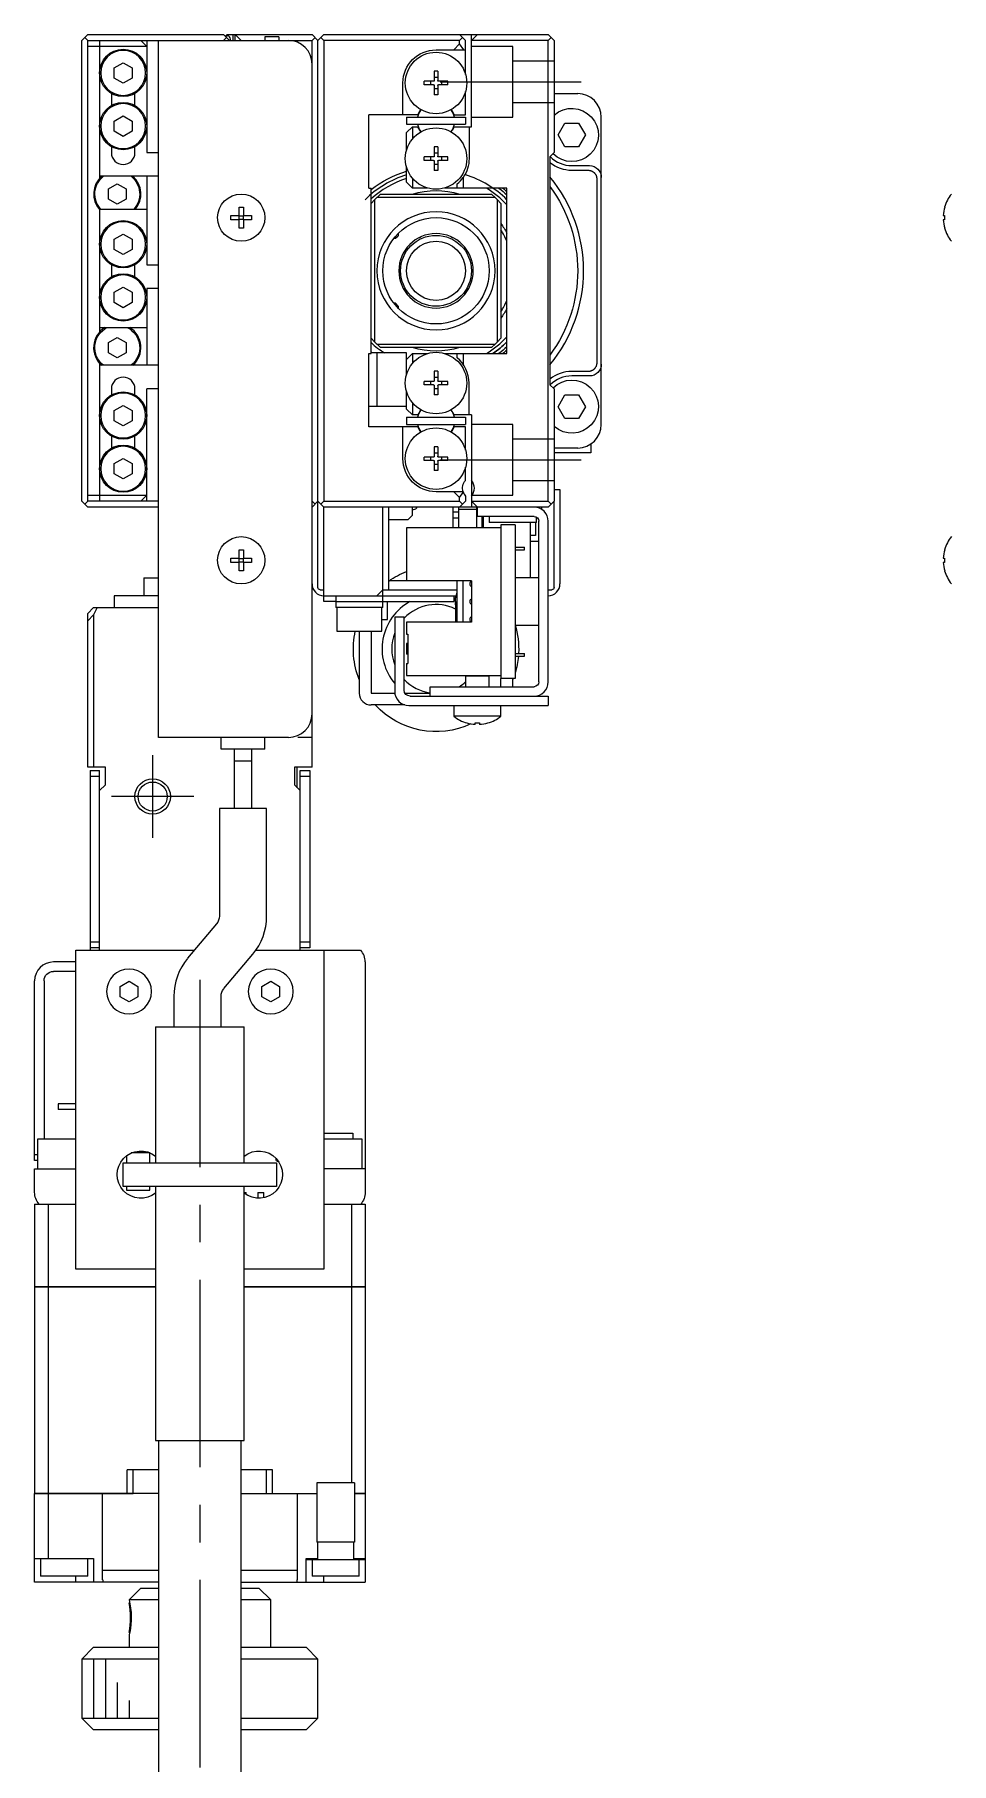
# Model space of a CAD drawing. Extents: x 0 to 659, y -8 to 385.
# Drawn here: x 345.1 to 422.8, y 146 to 292.3 of the extents above; entities that cross this region are included whole.
import ezdxf

# ---------------------------------------------------------------- set-up
doc = ezdxf.new("R2010")
doc.units = 0
doc.header["$LTSCALE"] = 0.5
doc.linetypes.add('CENTER', pattern=[50.8, 31.75, -6.35, 6.35, -6.35])
doc.linetypes.add('DASHED', pattern=[19.05, 12.7, -6.35])
for name, color, linetype in [('MSM_CENTER', 1, 'CENTER'), ('MSM_CONTINUOUS', 7, 'CONTINUOUS'), ('MSM_DASHED', 4, 'DASHED'), ('MSM_NARROW', 5, 'CONTINUOUS')]:
    doc.layers.add(name, color=color, linetype=linetype)

msp = doc.modelspace()

# ---------------------------------------------------------------- linework, layer by layer
at = {"layer": 'MSM_CENTER'}
for p, q in [((379.48, 288.31), (391.41, 288.31)), ((379.48, 256.31), (391.41, 256.31)), ((355.12, 231.31), (355.12, 224.31)), ((358.62, 227.81), (351.62, 227.81)), ((359.12, 212.31), (359.12, 72.31))]:
    msp.add_line(p, q, dxfattribs=at)
at = {"layer": 'MSM_CONTINUOUS'}
for p, q in [((349.62, 292.31), (349.12, 291.81)), ((349.12, 252.81), (349.12, 291.81)), ((349.37, 292.06), (349.62, 291.81)), ((349.62, 292.31), (361.12, 292.31)), ((349.62, 291.81), (368.62, 291.81)), ((349.62, 252.81), (349.62, 291.81)), ((354.62, 291.31), (349.62, 291.31)), ((350.62, 291.81), (350.62, 280.13)), ((354.12, 291.81), (354.62, 291.31)), ((354.62, 291.81), (354.62, 282.31)), ((355.62, 232.81), (355.62, 291.81)), ((361.37, 292.06), (361.12, 292.31)), ((361.12, 291.81), (361.37, 292.06)), ((361.22, 292.21), (361.42, 292.21)), ((361.32, 292.21), (361.42, 292.31)), ((361.62, 291.81), (361.37, 292.06)), ((361.42, 292.31), (368.62, 292.31)), ((361.72, 291.81), (361.72, 291.91)), ((361.92, 292.31), (361.92, 291.81)), ((362.12, 292.31), (362.62, 291.81)), ((362.12, 291.81), (362.12, 292.31)), ((364.62, 292.11), (364.62, 291.81)), ((365.82, 292.11), (364.62, 292.11)), ((365.82, 292.11), (365.82, 291.81)), ((369.12, 291.81), (368.62, 292.31)), ((368.62, 291.81), (368.87, 292.06)), ((368.62, 230.31), (368.62, 291.81)), ((369.12, 291.81), (369.62, 292.31)), ((369.12, 252.81), (369.12, 291.81)), ((369.37, 292.06), (369.62, 291.81)), ((369.62, 292.31), (388.62, 292.31)), ((369.62, 291.81), (369.62, 252.81)), ((381.12, 291.81), (369.62, 291.81)), ((381.12, 291.51), (380.62, 291.01)), ((381.62, 291.81), (381.12, 292.31)), ((381.12, 291.81), (381.37, 292.06)), ((381.12, 291.51), (381.12, 291.81)), ((381.47, 291.01), (381.12, 291.51)), ((381.62, 288.92), (381.62, 291.81)), ((382.12, 284.51), (382.12, 292.31)), ((382.62, 292.31), (382.12, 291.81)), ((388.62, 291.81), (382.12, 291.81)), ((388.87, 292.06), (388.62, 292.31)), ((388.62, 291.81), (388.87, 292.06)), ((388.62, 252.81), (388.62, 291.81)), ((388.87, 292.06), (389.12, 291.81)), ((389.12, 291.81), (389.12, 282.31)), ((351.87, 289.49), (352.62, 289.92)), ((352.62, 289.92), (353.37, 289.49)), ((379.12, 291.01), (381.62, 291.01)), ((351.87, 288.62), (351.87, 289.49)), ((352.62, 288.19), (351.87, 288.62)), ((353.37, 288.62), (352.62, 288.19)), ((353.37, 289.49), (353.37, 288.62)), ((378.91, 288.35), (378.12, 288.35)), ((378.12, 288.06), (378.12, 288.35)), ((378.65, 288.35), (378.65, 288.06)), ((379.26, 289.21), (378.97, 289.21)), ((378.97, 289.21), (378.97, 288.41)), ((379.26, 288.68), (378.97, 288.68)), ((379.26, 289.21), (379.26, 288.41)), ((380.12, 288.35), (379.32, 288.35)), ((379.59, 288.35), (379.59, 288.06)), ((380.12, 288.06), (380.12, 288.35)), ((351.62, 287.32), (351.62, 286.29)), ((353.62, 286.29), (353.62, 287.32)), ((376.32, 285.51), (376.32, 288.21)), ((378.91, 288.06), (378.12, 288.06)), ((378.97, 288), (378.97, 287.21)), ((378.97, 287.74), (379.26, 287.74)), ((379.26, 287.21), (378.97, 287.21)), ((379.26, 288), (379.26, 287.21)), ((380.12, 288.06), (379.32, 288.06)), ((381.62, 285.51), (381.62, 287.49)), ((389.12, 287.31), (391.12, 287.31)), ((351.87, 284.99), (352.62, 285.42)), ((352.62, 285.42), (353.37, 284.99)), ((377.57, 285.51), (373.42, 285.51)), ((373.42, 279.31), (373.42, 285.51)), ((377.57, 285.51), (377.72, 285.77)), ((380.52, 285.77), (380.67, 285.51)), ((380.67, 285.51), (381.62, 285.51)), ((351.87, 284.12), (351.87, 284.99)), ((352.62, 283.69), (351.87, 284.12)), ((353.37, 284.12), (352.62, 283.69)), ((353.37, 284.99), (353.37, 284.12)), ((376.62, 285.31), (376.62, 284.71)), ((376.62, 285.31), (381.62, 285.31)), ((376.62, 284.71), (381.62, 284.71)), ((376.62, 284.01), (377.12, 284.51)), ((376.62, 282.52), (376.62, 284.01)), ((377.12, 284.51), (377.12, 283.47)), ((377.12, 284.51), (377.57, 284.51)), ((377.74, 284.21), (377.57, 284.51)), ((380.67, 284.51), (380.54, 284.28)), ((380.67, 284.51), (382.12, 284.51)), ((381.62, 285.31), (381.62, 284.71)), ((381.92, 284.51), (381.92, 281.81)), ((389.46, 283.81), (390.04, 284.81)), ((390.04, 284.81), (391.19, 284.81)), ((391.19, 284.81), (391.77, 283.81)), ((393.12, 259.31), (393.12, 285.31)), ((351.62, 282.82), (351.62, 282.31)), ((353.62, 282.31), (353.62, 282.82)), ((379.26, 282.81), (378.97, 282.81)), ((378.97, 282.81), (378.97, 282.01)), ((379.26, 282.81), (379.26, 282.01)), ((390.04, 282.81), (389.46, 283.81)), ((391.19, 282.81), (390.04, 282.81)), ((391.77, 283.81), (391.19, 282.81)), ((354.62, 282.31), (355.62, 282.31)), ((376.62, 279.81), (376.62, 281.09)), ((378.91, 281.95), (378.12, 281.95)), ((378.12, 281.66), (378.12, 281.95)), ((378.91, 281.66), (378.12, 281.66)), ((378.65, 281.95), (378.65, 281.66)), ((379.26, 282.28), (378.97, 282.28)), ((378.97, 281.6), (378.97, 280.81)), ((378.97, 281.34), (379.26, 281.34)), ((379.26, 281.6), (379.26, 280.81)), ((380.12, 281.95), (379.32, 281.95)), ((380.12, 281.66), (379.32, 281.66)), ((379.59, 281.95), (379.59, 281.66)), ((380.12, 281.66), (380.12, 281.95)), ((389.12, 282.31), (388.77, 281.96)), ((388.77, 281.96), (388.77, 262.66)), ((390.62, 281.21), (392.12, 281.21)), ((355.62, 280.31), (350.62, 280.31)), ((351.37, 279.24), (352.12, 279.67)), ((352.12, 279.67), (352.87, 279.24)), ((354.62, 280.31), (354.62, 272.81)), ((377.12, 279.31), (376.62, 279.81)), ((377.12, 280.14), (377.12, 279.31)), ((379.26, 280.81), (378.97, 280.81)), ((380.92, 279.31), (380.92, 279.66)), ((381.42, 280.21), (381.42, 279.31)), ((390.62, 280.82), (391.99, 280.82)), ((392.73, 280.08), (392.73, 264.53)), ((351.37, 278.37), (351.37, 279.24)), ((352.12, 277.94), (351.37, 278.37)), ((352.87, 278.37), (352.12, 277.94)), ((352.87, 279.24), (352.87, 278.37)), ((373.42, 279.31), (373.62, 279.31)), ((373.62, 265.31), (373.62, 279.31)), ((373.62, 278.01), (373.92, 278.31)), ((374.42, 278.81), (373.92, 278.31)), ((373.92, 278.31), (373.92, 266.31)), ((384.12, 278.51), (374.12, 278.51)), ((374.42, 278.81), (383.82, 278.81)), ((378.4, 279.31), (377.12, 279.31)), ((385.12, 279.31), (379.83, 279.31)), ((383.82, 278.81), (384.12, 278.51)), ((384.32, 278.31), (384.12, 278.51)), ((384.32, 266.31), (384.32, 278.31)), ((384.32, 278.31), (384.62, 278.01)), ((385.12, 265.31), (385.12, 279.31)), ((350.62, 277.51), (350.62, 267.13)), ((354.62, 277.51), (350.62, 277.51)), ((361.73, 276.99), (362.44, 276.99)), ((361.73, 276.63), (361.73, 276.99)), ((362.44, 276.63), (361.73, 276.63)), ((362.44, 277.69), (362.8, 277.69)), ((362.44, 276.99), (362.44, 277.69)), ((362.45, 276.97), (362.44, 276.99)), ((362.45, 276.64), (362.44, 276.63)), ((362.44, 275.92), (362.44, 276.63)), ((362.45, 276.97), (362.79, 276.97)), ((362.45, 276.64), (362.45, 276.97)), ((362.79, 276.64), (362.45, 276.64)), ((362.79, 276.97), (362.8, 276.99)), ((362.79, 276.97), (362.79, 276.64)), ((362.79, 276.64), (362.8, 276.63)), ((362.8, 277.69), (362.8, 276.99)), ((362.8, 276.99), (363.5, 276.99)), ((362.8, 276.63), (362.8, 275.92)), ((363.5, 276.63), (362.8, 276.63)), ((363.5, 276.99), (363.5, 276.63)), ((384.62, 278.01), (384.62, 266.61)), ((422.08, 276.99), (422.2, 276.99)), ((422.2, 276.63), (422.08, 276.63)), ((422.2, 277.69), (422.2, 277.69)), ((422.2, 276.99), (422.2, 276.63)), ((351.87, 274.99), (352.62, 275.42)), ((352.62, 275.42), (353.37, 274.99)), ((362.8, 275.92), (362.44, 275.92)), ((375.69, 275.06), (375.92, 275.28)), ((375.69, 275.06), (375.69, 275.22)), ((375.92, 275.47), (375.92, 275.28)), ((377.74, 275.11), (377.81, 275.17)), ((380.43, 275.17), (380.49, 275.11)), ((422.2, 275.92), (422.2, 275.92)), ((351.87, 274.12), (351.87, 274.99)), ((352.62, 273.69), (351.87, 274.12)), ((353.37, 274.12), (352.62, 273.69)), ((353.37, 274.99), (353.37, 274.12)), ((375.55, 275.06), (375.69, 275.06)), ((377.74, 275.11), (377.67, 275.11)), ((380.56, 275.11), (380.49, 275.11)), ((351.62, 272.82), (351.62, 271.79)), ((353.62, 271.79), (353.62, 272.82)), ((354.62, 272.81), (355.62, 272.81)), ((376.15, 273.37), (376.15, 273.37)), ((382.08, 273.37), (382.08, 273.37)), ((351.87, 270.49), (352.62, 270.92)), ((352.62, 270.92), (353.37, 270.49)), ((354.62, 270.81), (354.62, 264.31)), ((355.62, 270.81), (354.62, 270.81)), ((351.87, 269.62), (351.87, 270.49)), ((352.62, 269.19), (351.87, 269.62)), ((353.37, 269.62), (352.62, 269.19)), ((353.37, 270.49), (353.37, 269.62)), ((375.69, 269.56), (375.55, 269.56)), ((375.55, 269.56), (375.55, 269.56)), ((375.69, 269.39), (375.69, 269.56)), ((375.92, 269.33), (375.69, 269.56)), ((375.92, 269.33), (375.92, 269.14)), ((350.62, 267.51), (354.62, 267.51)), ((351.37, 266.24), (352.12, 266.67)), ((352.12, 266.67), (352.87, 266.24)), ((373.92, 266.31), (373.62, 266.61)), ((384.62, 266.61), (384.32, 266.31)), ((351.37, 265.37), (351.37, 266.24)), ((352.12, 264.94), (351.37, 265.37)), ((352.87, 265.37), (352.12, 264.94)), ((352.87, 266.24), (352.87, 265.37)), ((373.42, 265.31), (373.62, 265.31)), ((373.42, 259.11), (373.42, 265.31)), ((376.62, 265.36), (373.62, 265.36)), ((373.92, 266.31), (374.42, 265.81)), ((374.12, 266.11), (384.12, 266.11)), ((374.12, 265.36), (374.12, 260.86)), ((383.82, 265.81), (374.42, 265.81)), ((376.62, 263.52), (376.62, 265.36)), ((376.62, 264.81), (377.12, 265.31)), ((377.12, 265.31), (377.12, 264.47)), ((377.12, 265.31), (378.4, 265.31)), ((379.83, 265.31), (385.12, 265.31)), ((380.92, 264.95), (380.92, 265.31)), ((381.42, 265.31), (381.42, 264.4)), ((384.12, 266.11), (383.82, 265.81)), ((384.12, 266.11), (384.32, 266.31)), ((350.62, 264.48), (350.62, 252.81)), ((355.62, 264.31), (350.62, 264.31)), ((379.26, 263.81), (378.97, 263.81)), ((378.97, 263.81), (378.97, 263.01)), ((379.26, 263.81), (379.26, 263.01)), ((391.99, 263.79), (390.62, 263.79)), ((392.12, 263.41), (390.62, 263.41)), ((351.62, 262.31), (351.62, 261.79)), ((353.62, 261.79), (353.62, 262.31)), ((354.62, 252.81), (354.62, 262.31)), ((355.62, 262.31), (354.62, 262.31)), ((376.62, 260.61), (376.62, 262.09)), ((378.91, 262.95), (378.12, 262.95)), ((378.12, 262.66), (378.12, 262.95)), ((378.91, 262.66), (378.12, 262.66)), ((378.65, 262.95), (378.65, 262.66)), ((379.26, 263.28), (378.97, 263.28)), ((378.97, 262.6), (378.97, 261.81)), ((378.97, 262.34), (379.26, 262.34)), ((379.26, 262.6), (379.26, 261.81)), ((380.12, 262.95), (379.32, 262.95)), ((380.12, 262.66), (379.32, 262.66)), ((379.59, 262.95), (379.59, 262.66)), ((380.12, 262.66), (380.12, 262.95)), ((381.92, 260.11), (381.92, 262.81)), ((388.77, 262.66), (389.12, 262.31)), ((389.12, 262.31), (389.12, 252.81)), ((351.87, 260.49), (352.62, 260.92)), ((351.87, 259.62), (351.87, 260.49)), ((352.62, 260.92), (353.37, 260.49)), ((353.37, 260.49), (353.37, 259.62)), ((373.42, 260.86), (376.62, 260.86)), ((377.12, 260.11), (376.62, 260.61)), ((377.12, 261.14), (377.12, 260.11)), ((379.26, 261.81), (378.97, 261.81)), ((389.46, 260.81), (390.04, 261.81)), ((390.04, 259.81), (389.46, 260.81)), ((390.04, 261.81), (391.19, 261.81)), ((391.19, 261.81), (391.77, 260.81)), ((391.77, 260.81), (391.19, 259.81)), ((352.62, 259.19), (351.87, 259.62)), ((353.37, 259.62), (352.62, 259.19)), ((377.57, 259.11), (373.42, 259.11)), ((376.32, 256.41), (376.32, 259.11)), ((376.62, 259.91), (376.62, 259.31)), ((376.62, 259.91), (381.62, 259.91)), ((376.62, 259.31), (381.62, 259.31)), ((377.57, 260.11), (377.12, 260.11)), ((377.74, 260.4), (377.57, 260.11)), ((377.72, 258.85), (377.57, 259.11)), ((380.67, 259.11), (380.52, 258.85)), ((380.67, 260.11), (380.54, 260.33)), ((382.12, 260.11), (380.67, 260.11)), ((381.62, 259.11), (380.67, 259.11)), ((381.62, 259.91), (381.62, 259.31)), ((381.62, 257.12), (381.62, 259.11)), ((382.12, 260.11), (382.12, 252.31)), ((391.19, 259.81), (390.04, 259.81)), ((351.62, 258.32), (351.62, 257.29)), ((353.62, 257.29), (353.62, 258.32)), ((392.22, 257.63), (392.22, 256.91)), ((351.87, 255.99), (352.62, 256.42)), ((352.62, 256.42), (353.37, 255.99)), ((378.91, 256.55), (378.12, 256.55)), ((378.12, 256.26), (378.12, 256.55)), ((378.91, 256.26), (378.12, 256.26)), ((378.65, 256.55), (378.65, 256.26)), ((379.26, 257.41), (378.97, 257.41)), ((378.97, 257.41), (378.97, 256.61)), ((379.26, 256.88), (378.97, 256.88)), ((378.97, 256.2), (378.97, 255.41)), ((379.26, 257.41), (379.26, 256.61)), ((379.26, 256.2), (379.26, 255.41)), ((380.12, 256.55), (379.32, 256.55)), ((380.12, 256.26), (379.32, 256.26)), ((379.59, 256.55), (379.59, 256.26)), ((380.12, 256.26), (380.12, 256.55)), ((391.12, 257.31), (389.12, 257.31)), ((392.22, 256.91), (389.12, 256.91)), ((351.87, 255.12), (351.87, 255.99)), ((352.62, 254.69), (351.87, 255.12)), ((353.37, 255.12), (352.62, 254.69)), ((353.37, 255.99), (353.37, 255.12)), ((378.97, 255.94), (379.26, 255.94)), ((379.26, 255.41), (378.97, 255.41)), ((381.62, 254.57), (381.62, 255.69)), ((349.62, 253.31), (354.62, 253.31)), ((354.62, 253.31), (354.12, 252.81)), ((381.41, 253.61), (379.12, 253.61)), ((380.62, 253.61), (381.12, 253.11)), ((381.12, 253.11), (381.43, 253.55)), ((381.62, 253.24), (381.62, 252.81)), ((389.12, 253.81), (389.62, 253.81)), ((389.62, 253.81), (389.62, 245.81)), ((349.12, 252.81), (349.62, 252.31)), ((349.62, 252.81), (349.37, 252.56)), ((355.62, 252.81), (349.62, 252.81)), ((355.62, 252.31), (349.62, 252.31)), ((368.87, 252.56), (368.62, 252.81)), ((368.62, 252.31), (369.12, 252.81)), ((369.12, 245.51), (369.12, 252.81)), ((369.62, 252.31), (369.12, 252.81)), ((369.62, 252.81), (369.37, 252.56)), ((369.62, 252.81), (381.12, 252.81)), ((388.62, 252.31), (369.62, 252.31)), ((369.62, 244.31), (369.62, 252.31)), ((374.62, 243.81), (374.62, 252.31)), ((375.12, 245.31), (375.12, 252.31)), ((377.11, 252.31), (377.11, 251.65)), ((377.11, 252.12), (377.22, 252.12)), ((380.54, 252.31), (380.54, 250.56)), ((380.54, 251.91), (381.04, 251.91)), ((381.04, 250.56), (381.04, 252.31)), ((382.54, 252.11), (381.04, 252.11)), ((381.12, 252.81), (381.12, 253.11)), ((381.37, 252.56), (381.12, 252.81)), ((381.12, 252.31), (381.62, 252.81)), ((382.12, 252.81), (388.62, 252.81)), ((382.12, 252.81), (382.62, 252.31)), ((382.54, 252.31), (382.54, 250.71)), ((382.62, 251.51), (382.62, 252.31)), ((387.54, 252.31), (387.54, 252.3)), ((388.04, 252.31), (388.04, 252.13)), ((388.87, 252.56), (388.62, 252.81)), ((388.62, 252.31), (388.87, 252.56)), ((389.12, 252.81), (388.87, 252.56)), ((389.12, 245.51), (389.12, 252.81)), ((376.69, 251.23), (375.12, 251.23)), ((376.62, 250.56), (376.62, 246.06)), ((384.62, 250.56), (376.62, 250.56)), ((377.08, 251.58), (376.76, 251.25)), ((380.54, 251.41), (381.04, 251.41)), ((387.42, 251.51), (382.62, 251.51)), ((383.04, 250.71), (383.04, 251.51)), ((383.12, 251.51), (383.12, 250.56)), ((383.62, 251.51), (383.62, 251.01)), ((387.62, 251.01), (383.62, 251.01)), ((385.82, 250.81), (384.62, 250.81)), ((384.62, 250.81), (384.62, 237.81)), ((385.82, 250.81), (385.82, 237.81)), ((387.12, 246.31), (387.12, 251.01)), ((387.54, 251.01), (387.54, 249.91)), ((387.62, 251.01), (387.62, 251.45)), ((387.62, 251.41), (387.68, 251.41)), ((387.82, 237.51), (387.82, 251.11)), ((388.62, 237.51), (388.62, 251.11)), ((385.82, 248.93), (386.62, 248.93)), ((386.62, 248.68), (386.62, 248.93)), ((387.54, 249.91), (387.12, 249.91)), ((387.82, 249.41), (387.12, 249.41)), ((361.73, 247.99), (362.44, 247.99)), ((361.73, 247.63), (361.73, 247.99)), ((362.44, 247.63), (361.73, 247.63)), ((362.44, 248.69), (362.8, 248.69)), ((362.44, 247.99), (362.44, 248.69)), ((362.45, 247.97), (362.44, 247.99)), ((362.45, 247.64), (362.44, 247.63)), ((362.44, 246.92), (362.44, 247.63)), ((362.45, 247.97), (362.79, 247.97)), ((362.45, 247.64), (362.45, 247.97)), ((362.79, 247.64), (362.45, 247.64)), ((362.79, 247.97), (362.8, 247.99)), ((362.79, 247.97), (362.79, 247.64)), ((362.79, 247.64), (362.8, 247.63)), ((362.8, 248.69), (362.8, 247.99)), ((362.8, 247.99), (363.5, 247.99)), ((362.8, 247.63), (362.8, 246.92)), ((363.5, 247.63), (362.8, 247.63)), ((363.5, 247.99), (363.5, 247.63)), ((385.82, 248.68), (386.62, 248.68)), ((422.08, 247.99), (422.2, 247.99)), ((422.2, 247.63), (422.08, 247.63)), ((422.2, 248.69), (422.2, 248.69)), ((422.2, 247.99), (422.2, 247.63)), ((354.37, 246.31), (355.62, 246.31)), ((354.37, 246.31), (354.37, 244.81)), ((362.8, 246.92), (362.44, 246.92)), ((382.12, 246.06), (375.12, 246.06)), ((380.92, 242.56), (380.92, 246.06)), ((381.42, 242.56), (381.42, 246.06)), ((382.12, 246.06), (382.12, 242.56)), ((387.82, 246.31), (385.82, 246.31)), ((422.2, 246.92), (422.2, 246.92)), ((355.62, 244.81), (351.87, 244.81)), ((351.87, 244.81), (351.87, 243.81)), ((369.32, 245.31), (369.62, 245.31)), ((369.62, 244.81), (380.83, 244.81)), ((370.62, 244.81), (370.62, 243.81)), ((374.62, 245.31), (374.12, 244.81)), ((374.62, 245.31), (380.92, 245.31)), ((380.62, 244.81), (380.62, 244.31)), ((388.62, 245.31), (388.92, 245.31)), ((349.62, 243.31), (350.12, 243.81)), ((349.62, 230.31), (349.62, 243.31)), ((350.12, 243.19), (349.62, 242.69)), ((350.42, 243.81), (350.12, 243.19)), ((350.12, 243.81), (355.62, 243.81)), ((350.12, 243.19), (350.12, 230.31)), ((370.62, 244.31), (369.62, 244.31)), ((370.62, 244.31), (380.62, 244.31)), ((374.62, 243.81), (370.62, 243.81)), ((370.72, 243.81), (370.72, 241.81)), ((374.52, 241.81), (374.52, 243.81)), ((375.02, 242.81), (375.02, 244.31)), ((375.62, 243.01), (375.62, 236.71)), ((375.62, 243.01), (376.42, 243.01)), ((376.42, 236.81), (376.42, 243.01)), ((380.77, 244.31), (380.77, 242.56)), ((370.72, 241.81), (374.52, 241.81)), ((372.62, 241.81), (372.62, 236.56)), ((373.62, 241.81), (373.62, 236.56)), ((374.52, 242.81), (375.02, 242.81)), ((376.62, 242.56), (376.62, 241.56)), ((382.12, 242.56), (376.62, 242.56)), ((376.62, 241.56), (376.72, 241.56)), ((376.72, 241.56), (376.72, 239.06)), ((385.82, 242.31), (387.82, 242.31)), ((376.72, 240.76), (376.62, 240.76)), ((376.62, 240.76), (376.62, 239.86)), ((376.72, 240.38), (376.62, 240.38)), ((376.72, 240.23), (376.62, 240.23)), ((376.72, 239.86), (376.62, 239.86)), ((376.62, 239.06), (376.62, 238.06)), ((376.62, 239.06), (376.72, 239.06)), ((385.82, 239.93), (386.62, 239.93)), ((385.82, 239.68), (386.62, 239.68)), ((386.62, 239.68), (386.62, 239.93)), ((376.62, 238.06), (384.62, 238.06)), ((378.62, 236.31), (378.62, 237.11)), ((378.62, 237.11), (387.42, 237.11)), ((381.67, 238.06), (381.62, 238.01)), ((383.62, 238.01), (381.62, 238.01)), ((381.62, 238.01), (381.62, 237.11)), ((383.62, 238.01), (383.57, 238.06)), ((383.62, 237.11), (383.62, 238.01)), ((385.82, 237.81), (384.62, 237.81)), ((384.62, 237.11), (384.62, 237.81)), ((385.62, 237.11), (385.62, 237.81)), ((373.62, 236.56), (375.63, 236.56)), ((376.48, 236.56), (378.62, 236.56)), ((376.92, 236.31), (388.62, 236.31)), ((388.62, 236.31), (388.62, 235.51)), ((376.47, 235.56), (373.62, 235.56)), ((376.82, 235.51), (388.62, 235.51)), ((380.62, 235.51), (380.62, 234.61)), ((384.62, 234.61), (380.62, 234.61)), ((384.62, 234.61), (384.62, 235.51)), ((366.62, 232.81), (355.62, 232.81)), ((360.92, 231.81), (360.92, 232.81)), ((364.62, 231.81), (364.62, 232.81)), ((368.62, 232.81), (367.42, 232.81)), ((381.73, 234.03), (381.73, 234.04)), ((382.44, 234.04), (382.8, 234.04)), ((382.44, 233.92), (382.44, 234.04)), ((382.8, 234.04), (382.8, 233.92)), ((383.5, 234.04), (383.5, 234.03)), ((364.62, 231.81), (360.92, 231.81)), ((362.02, 231.81), (362.02, 226.81)), ((363.52, 226.81), (363.52, 231.81)), ((351.12, 230.31), (349.62, 230.31)), ((349.82, 230.01), (350.62, 230.01)), ((349.82, 230.01), (349.82, 214.81)), ((350.62, 228.31), (350.62, 230.01)), ((351.12, 228.81), (351.12, 230.31)), ((363.52, 230.81), (362.02, 230.81)), ((368.62, 230.31), (367.12, 230.31)), ((367.12, 230.31), (367.12, 228.81)), ((367.37, 228.56), (367.37, 230.31)), ((367.62, 230.01), (368.42, 230.01)), ((367.62, 214.81), (367.62, 230.01)), ((368.42, 230.01), (368.42, 215.01)), ((350.62, 229.51), (349.82, 229.51)), ((351.12, 228.81), (350.62, 228.31)), ((350.62, 214.81), (350.62, 228.31)), ((367.62, 228.31), (367.12, 228.81)), ((368.42, 229.51), (367.62, 229.51)), ((364.77, 226.81), (360.77, 226.81)), ((360.77, 226.81), (360.77, 217.68)), ((364.77, 217.68), (364.77, 226.81)), ((360.53, 217.04), (358.08, 214.12)), ((349.82, 215.51), (350.62, 215.51)), ((367.62, 215.51), (368.42, 215.51)), ((348.62, 213.81), (346.72, 213.81)), ((348.62, 187.81), (348.62, 214.81)), ((348.62, 214.81), (358.66, 214.81)), ((350.62, 215.01), (349.82, 215.01)), ((361.14, 211.55), (363.6, 214.47)), ((363.85, 214.81), (372.73, 214.81)), ((368.42, 215.01), (367.62, 215.01)), ((369.62, 214.81), (369.62, 187.81)), ((373.12, 213.81), (373.12, 194.31)), ((345.12, 197.01), (345.12, 212.21)), ((345.92, 212.21), (345.92, 198.81)), ((348.62, 213.01), (346.72, 213.01)), ((352.37, 211.74), (353.12, 212.17)), ((352.37, 210.87), (352.37, 211.74)), ((353.12, 210.44), (352.37, 210.87)), ((353.12, 212.17), (353.87, 211.74)), ((353.87, 210.87), (353.12, 210.44)), ((353.87, 211.74), (353.87, 210.87)), ((356.91, 210.9), (356.91, 208.31)), ((360.91, 208.31), (360.91, 210.9)), ((364.37, 211.74), (365.12, 212.17)), ((364.37, 210.87), (364.37, 211.74)), ((365.12, 210.44), (364.37, 210.87)), ((365.12, 212.17), (365.87, 211.74)), ((365.87, 210.87), (365.12, 210.44)), ((365.87, 211.74), (365.87, 210.87)), ((355.37, 208.31), (362.87, 208.31)), ((355.37, 208.31), (355.37, 196.81)), ((362.87, 196.81), (362.87, 208.31)), ((348.62, 201.81), (347.12, 201.81)), ((347.12, 201.81), (347.12, 201.31)), ((348.62, 201.31), (347.12, 201.31)), ((369.62, 199.31), (372.06, 199.31)), ((372.06, 199.31), (372.06, 198.81)), ((348.62, 198.81), (345.37, 198.81)), ((345.37, 198.81), (345.37, 196.31)), ((354.89, 197.64), (353.31, 197.64)), ((354.89, 196.81), (354.89, 197.64)), ((372.87, 198.81), (369.62, 198.81)), ((372.87, 196.31), (372.87, 198.81)), ((345.12, 197.51), (345.37, 197.51)), ((345.37, 197.01), (345.12, 197.01)), ((345.12, 194.31), (345.12, 196.31)), ((345.12, 196.31), (348.62, 196.31)), ((352.62, 194.81), (352.62, 196.81)), ((352.62, 196.81), (365.62, 196.81)), ((352.89, 197.39), (352.89, 196.81)), ((365.62, 196.81), (365.62, 194.81)), ((373.12, 196.31), (369.62, 196.31)), ((365.62, 194.81), (352.62, 194.81)), ((352.89, 194.81), (352.89, 194.48)), ((354.89, 194.48), (354.89, 194.81)), ((355.37, 194.81), (355.37, 173.31)), ((362.87, 173.31), (362.87, 194.81)), ((345.12, 193.31), (345.12, 186.32)), ((345.12, 193.31), (348.62, 193.31)), ((346.27, 193.31), (346.27, 186.32)), ((352.89, 194.48), (354.89, 194.48)), ((362.87, 194.31), (363.04, 194.31)), ((363.04, 194.12), (363.04, 194.31)), ((364.04, 194.31), (364.54, 194.31)), ((364.04, 194.31), (364.04, 193.81)), ((364.54, 193.85), (364.54, 194.31)), ((369.62, 193.31), (373.12, 193.31)), ((371.96, 193.31), (371.96, 186.32)), ((373.12, 193.31), (373.12, 186.32)), ((355.37, 187.81), (348.62, 187.81)), ((369.62, 187.81), (362.87, 187.81)), ((345.12, 186.32), (355.37, 186.32)), ((345.12, 186.31), (345.12, 168.82)), ((355.37, 186.31), (345.12, 186.31)), ((345.13, 186.31), (345.13, 186.32)), ((346.27, 186.31), (346.27, 186.32)), ((346.27, 186.31), (346.27, 168.82)), ((362.87, 186.32), (373.12, 186.32)), ((373.12, 186.31), (362.87, 186.31)), ((371.96, 186.31), (371.96, 186.32)), ((371.96, 186.31), (371.96, 169.71)), ((373.11, 186.31), (373.11, 186.32)), ((373.12, 186.31), (373.12, 168.82)), ((355.37, 173.31), (362.87, 173.31)), ((355.62, 173.31), (355.62, 125.31)), ((362.62, 125.31), (362.62, 173.31)), ((352.96, 168.82), (352.96, 170.81)), ((355.62, 170.81), (352.96, 170.81)), ((353.46, 168.81), (353.46, 170.81)), ((365.27, 170.81), (362.62, 170.81)), ((364.77, 168.81), (364.77, 170.81)), ((365.27, 168.82), (365.27, 170.81)), ((345.12, 168.82), (353.46, 168.82)), ((355.62, 168.81), (345.12, 168.81)), ((345.12, 161.31), (345.12, 168.81)), ((345.13, 168.81), (345.13, 168.82)), ((346.27, 168.81), (346.27, 168.82)), ((346.27, 168.81), (346.27, 163.31)), ((350.87, 162.32), (350.87, 168.81)), ((362.62, 168.81), (369.02, 168.81)), ((364.77, 168.82), (369.02, 168.82)), ((367.37, 168.81), (367.37, 162.32)), ((369.02, 169.71), (369.02, 164.71)), ((372.22, 169.71), (369.02, 169.71)), ((372.22, 169.71), (372.22, 164.71)), ((372.22, 168.82), (373.12, 168.82)), ((373.12, 168.81), (372.22, 168.81)), ((373.11, 168.81), (373.11, 168.82)), ((373.12, 168.81), (373.12, 161.31)), ((372.22, 164.71), (369.02, 164.71)), ((369.12, 163.21), (369.12, 164.71)), ((372.12, 164.71), (372.12, 163.21)), ((345.12, 163.31), (350.12, 163.31)), ((345.62, 163.31), (345.62, 161.81)), ((349.62, 161.81), (349.62, 163.31)), ((350.12, 163.31), (350.12, 161.31)), ((368.12, 163.31), (369.12, 163.31)), ((368.12, 161.31), (368.12, 163.31)), ((373.12, 163.21), (368.12, 163.21)), ((368.62, 163.21), (368.62, 161.81)), ((372.12, 163.31), (373.12, 163.31)), ((372.62, 161.81), (372.62, 163.21)), ((355.62, 161.31), (345.12, 161.31)), ((349.62, 161.81), (345.62, 161.81)), ((348.62, 161.31), (348.62, 161.81)), ((350.87, 162.32), (355.62, 162.32)), ((350.87, 161.51), (350.87, 162.31)), ((355.62, 162.31), (350.87, 162.31)), ((350.87, 161.51), (350.89, 161.51)), ((350.88, 162.31), (350.88, 162.32)), ((350.89, 161.51), (350.89, 161.31)), ((362.62, 162.32), (367.37, 162.32)), ((367.37, 162.31), (362.62, 162.31)), ((362.62, 161.31), (373.12, 161.31)), ((367.35, 161.51), (367.37, 161.51)), ((367.35, 161.31), (367.35, 161.51)), ((367.36, 162.31), (367.36, 162.32)), ((367.37, 162.31), (367.37, 161.51)), ((372.62, 161.81), (368.62, 161.81)), ((369.62, 161.31), (369.62, 161.81)), ((353.12, 159.81), (354.12, 160.81)), ((355.62, 159.81), (353.12, 159.81)), ((353.12, 159.56), (353.12, 159.55)), ((354.12, 160.81), (355.62, 160.81)), ((362.62, 160.81), (364.12, 160.81)), ((365.12, 159.81), (362.62, 159.81)), ((364.12, 160.81), (365.12, 159.81)), ((365.12, 155.81), (365.12, 159.81)), ((353.12, 156.81), (353.12, 155.81)), ((350.12, 155.81), (349.12, 154.81)), ((350.12, 155.81), (355.62, 155.81)), ((362.62, 155.81), (368.12, 155.81)), ((369.12, 154.81), (368.12, 155.81)), ((355.62, 154.81), (349.12, 154.81)), ((349.12, 154.81), (349.12, 149.81)), ((369.12, 154.81), (362.62, 154.81)), ((369.12, 149.81), (369.12, 154.81)), ((349.12, 149.81), (355.62, 149.81)), ((349.12, 149.81), (350.12, 148.81)), ((362.62, 149.81), (369.12, 149.81)), ((368.12, 148.81), (369.12, 149.81)), ((355.62, 148.81), (350.12, 148.81)), ((368.12, 148.81), (362.62, 148.81))]:
    msp.add_line(p, q, dxfattribs=at)
at = {"layer": 'MSM_CONTINUOUS', "extrusion": (0, 0, -1)}
for p, q in [((391.99, 280.82), (392.03, 280.82)), ((392.03, 280.82), (392.07, 280.82)), ((392.07, 280.82), (392.11, 280.81)), ((392.11, 280.81), (392.15, 280.81)), ((392.15, 280.81), (392.18, 280.8)), ((392.18, 280.8), (392.21, 280.79)), ((392.21, 280.79), (392.24, 280.78)), ((392.24, 280.78), (392.27, 280.77)), ((392.27, 280.77), (392.3, 280.76)), ((392.3, 280.76), (392.33, 280.75)), ((392.33, 280.75), (392.35, 280.73)), ((392.35, 280.73), (392.38, 280.72)), ((392.38, 280.72), (392.41, 280.7)), ((392.41, 280.7), (392.44, 280.68)), ((392.44, 280.68), (392.46, 280.66)), ((392.46, 280.66), (392.49, 280.64)), ((392.49, 280.64), (392.51, 280.62)), ((392.51, 280.62), (392.53, 280.6)), ((392.53, 280.6), (392.55, 280.58)), ((392.55, 280.58), (392.57, 280.56)), ((392.57, 280.56), (392.59, 280.53)), ((392.59, 280.53), (392.61, 280.51)), ((392.61, 280.51), (392.62, 280.48)), ((392.62, 280.48), (392.64, 280.46)), ((392.64, 280.46), (392.65, 280.43)), ((392.65, 280.43), (392.67, 280.4)), ((392.67, 280.4), (392.68, 280.38)), ((392.68, 280.38), (392.69, 280.35)), ((392.69, 280.35), (392.7, 280.32)), ((392.7, 280.32), (392.71, 280.29)), ((392.71, 280.29), (392.71, 280.26)), ((392.71, 280.26), (392.72, 280.22)), ((392.72, 280.22), (392.73, 280.19)), ((392.73, 280.19), (392.73, 280.15)), ((392.73, 280.15), (392.73, 280.11)), ((392.73, 280.11), (392.73, 280.08)), ((392.03, 263.79), (391.99, 263.79)), ((392.06, 263.79), (392.03, 263.79)), ((392.1, 263.79), (392.06, 263.79)), ((392.14, 263.8), (392.1, 263.79)), ((392.17, 263.81), (392.14, 263.8)), ((392.2, 263.82), (392.17, 263.81)), ((392.23, 263.82), (392.2, 263.82)), ((392.26, 263.83), (392.23, 263.82)), ((392.29, 263.84), (392.26, 263.83)), ((392.31, 263.86), (392.29, 263.84)), ((392.34, 263.87), (392.31, 263.86)), ((392.37, 263.88), (392.34, 263.87)), ((392.39, 263.9), (392.37, 263.88)), ((392.42, 263.91), (392.39, 263.9)), ((392.44, 263.93), (392.42, 263.91)), ((392.47, 263.95), (392.44, 263.93)), ((392.49, 263.97), (392.47, 263.95)), ((392.51, 263.99), (392.49, 263.97)), ((392.53, 264.01), (392.51, 263.99)), ((392.55, 264.04), (392.53, 264.01)), ((392.57, 264.06), (392.55, 264.04)), ((392.59, 264.08), (392.57, 264.06)), ((392.61, 264.11), (392.59, 264.08)), ((392.63, 264.14), (392.61, 264.11)), ((392.65, 264.17), (392.63, 264.14)), ((392.66, 264.19), (392.65, 264.17)), ((392.67, 264.22), (392.66, 264.19)), ((392.68, 264.25), (392.67, 264.22)), ((392.69, 264.28), (392.68, 264.25)), ((392.7, 264.31), (392.69, 264.28)), ((392.71, 264.34), (392.7, 264.31)), ((392.72, 264.38), (392.71, 264.34)), ((392.73, 264.45), (392.72, 264.41)), ((392.72, 264.41), (392.72, 264.38)), ((392.73, 264.53), (392.73, 264.49)), ((392.73, 264.49), (392.73, 264.45))]:
    msp.add_line(p, q, dxfattribs=at)
at = {"layer": 'MSM_CONTINUOUS'}
for centre, radius in [((352.62, 289.06), 2), ((379.12, 288.21), 2.6), ((352.62, 284.56), 2), ((379.12, 281.81), 2.6), ((362.62, 276.81), 2), ((379.12, 272.31), 4.5), ((352.62, 274.56), 2), ((379.12, 272.31), 3), ((352.62, 270.06), 2), ((379.12, 262.81), 2.6), ((352.62, 260.06), 2), ((352.62, 255.56), 2), ((379.12, 256.41), 2.6), ((362.62, 247.81), 2), ((355.12, 227.81), 1.23)]:
    msp.add_circle(centre, radius, dxfattribs=at)
at = {"layer": 'MSM_CONTINUOUS', "extrusion": (0, 0, -1)}
for centre, radius in [((-352.62, 289.06), 1.9), ((-352.62, 284.56), 1.9), ((-379.12, 272.31), 5), ((-352.62, 274.56), 1.9), ((-379.12, 272.31), 3.15), ((-352.62, 270.06), 1.9), ((-352.62, 260.06), 1.9), ((-352.62, 255.56), 1.9), ((-353.12, 211.31), 1.9), ((-365.12, 211.31), 1.9)]:
    msp.add_circle(centre, radius, dxfattribs=at)
at = {"layer": 'MSM_CONTINUOUS'}
for centre, radius, start, end in [((361.42, 291.91), 0.3, 0, 90), ((366.62, 289.81), 2, 0, 90), ((391.12, 285.31), 2, 0, 90), ((379.12, 285.01), 1.59, 143.8028, 169.1069), ((379.12, 285.01), 1.59, 10.8931, 36.1972), ((379.12, 285.01), 1.59, 190.8931, 216.1972), ((379.12, 285.01), 1.59, 323.8028, 349.1069), ((352.62, 282.31), 1, 180, 0), ((390.62, 283.81), 2.98, 231.6549, 270), ((390.62, 283.81), 2.6, 225, 270), ((352.12, 278.81), 2, 131.4096, 221.4096), ((352.12, 278.81), 2, 319.4584, 48.5904), ((379.12, 272.31), 8.5, 107.1046, 134.9009), ((379.12, 272.31), 8.2, 107.7508, 132.1236), ((379.12, 281.81), 2.8, 310.0052, 325.2281), ((379.12, 272.31), 8.5, 45.0991, 72.8954), ((379.12, 272.31), 12.5, 320.5338, 39.4662), ((379.12, 272.31), 8.2, 42.9703, 58.6119), ((425.27, 276.81), 3.2, 141.3178, 163.8775), ((425.27, 276.81), 3.19, 163.8933, 176.7703), ((425.27, 276.81), 3.19, 183.2297, 196.1067), ((379.12, 272.31), 6.5, 22.6199, 32.2042), ((425.27, 276.81), 3.2, 196.1225, 218.6822), ((379.12, 272.31), 6.5, 327.7958, 337.3801), ((352.12, 265.81), 2, 121.7883, 228.5904), ((352.12, 265.81), 2, 311.4096, 58.2117), ((379.12, 272.31), 8.2, 301.3881, 317.0297), ((379.12, 272.31), 8.2, 227.8764, 237.9474), ((379.12, 262.81), 2.8, 0, 49.9948), ((379.12, 272.31), 8.5, 304.5603, 314.9009), ((390.62, 260.81), 2.98, 90, 128.3451), ((390.62, 260.81), 2.6, 90, 135), ((352.62, 262.31), 1, 0, 180), ((379.12, 259.61), 1.59, 143.8028, 169.1069), ((379.23, 259.49), 1.75, 142.994, 148.6217), ((379, 259.49), 1.75, 28.6217, 37.006), ((379.12, 259.61), 1.59, 10.8931, 36.1972), ((379.12, 259.61), 1.59, 190.8931, 216.1972), ((379.12, 259.61), 1.59, 323.8028, 349.1069), ((391.12, 259.31), 2, 270, 0), ((382.37, 253.91), 1, 197.4576, 221.4096), ((381.37, 253.91), 1, 318.5904, 41.4096), ((377.22, 252.45), 0.33, 270, 334.8973), ((387.42, 251.11), 1.2, 0, 90), ((382.79, 250.71), 0.25, 180, 216.8699), ((382.79, 250.71), 0.25, 323.1301, 0), ((425.27, 247.81), 3.2, 141.3178, 163.8775), ((425.27, 247.81), 3.19, 163.8933, 176.7703), ((425.27, 247.81), 3.19, 183.2297, 196.1067), ((382.22, 245.81), 0.25, 113.5782, 246.4218), ((425.27, 247.81), 3.2, 196.1225, 218.6822), ((369.62, 245.81), 1, 180, 270), ((379.12, 240.31), 4.57, 68.6151, 70.8388), ((382.22, 244.31), 0.25, 113.5782, 246.4218), ((388.62, 245.81), 1, 270, 0), ((379.12, 240.31), 4.57, 118.9227, 220.016), ((379.12, 240.31), 3.75, 63.8961, 136.0545), ((382.22, 242.81), 0.25, 113.5782, 246.4218), ((379.12, 240.31), 3.75, 158.9606, 201.0394), ((379.12, 240.31), 3.75, 223.9455, 262.3377), ((379.12, 240.31), 3.75, 301.4239, 311.8103), ((387.42, 237.51), 1.2, 270, 0), ((373.62, 236.56), 1, 180, 270), ((376.82, 236.71), 1.2, 180, 270), ((366.62, 234.81), 2, 270, 0), ((382.62, 237.11), 3.2, 231.3178, 253.8775), ((382.62, 237.11), 3.2, 286.1225, 308.6822), ((382.62, 237.11), 3.19, 253.8933, 266.7703), ((382.62, 237.11), 3.19, 273.2297, 286.1067), ((359.77, 217.68), 5, 320, 0), ((346.72, 212.21), 1.6, 90, 180), ((361.91, 210.9), 5, 140, 180), ((371.62, 213.81), 1.5, 0, 41.8103), ((347.25, 158.31), 6, 347.9764, 12.0236)]:
    msp.add_arc(centre, radius, start, end, dxfattribs=at)
at = {"layer": 'MSM_CONTINUOUS', "extrusion": (0, 0, -1)}
for centre, radius, start, end in [((-379.12, 288.21), 2.8, 0, 90), ((-378.91, 288.41), 0.06, 180, 270), ((-379.32, 288.41), 0.06, 270, 0), ((-378.91, 288), 0.06, 90, 180), ((-379.32, 288), 0.06, 0, 90), ((-379.23, 284.89), 1.75, 30, 37.006), ((-379, 284.89), 1.75, 142.994, 150), ((-390.62, 283.81), 2.25, 48.1897, 315), ((-379.23, 285.12), 1.75, 322.994, 328.6217), ((-379, 285.12), 1.75, 208.6217, 217.006), ((-378.91, 282.01), 0.06, 180, 270), ((-378.91, 281.6), 0.06, 90, 180), ((-379.32, 282.01), 0.06, 270, 0), ((-379.32, 281.6), 0.06, 0, 90), ((-379.12, 281.81), 2.8, 180, 214.7719), ((-392.12, 280.21), 1, 90, 180), ((-352.12, 278.81), 1.9, 316.8264, 52.1364), ((-352.12, 278.81), 1.9, 127.8636, 223.1735), ((-379.12, 272.31), 8.8, 51.3178, 73.4955), ((-379.12, 272.31), 6.8, 72.9174, 107.0826), ((-379.12, 272.31), 8.8, 127.3018, 132.9859), ((-379.12, 272.31), 9, 128.9424, 131.8103), ((-379.12, 272.31), 12, 143.5298, 216.4702), ((-379.12, 272.31), 6.8, 143.9811, 151.9275), ((-379.12, 272.31), 6.8, 208.0725, 216.0189), ((-352.12, 265.81), 1.9, 307.8636, 63.4746), ((-352.12, 265.81), 1.9, 116.5254, 232.1364), ((-379.12, 272.31), 8.8, 307.8357, 308.6822), ((-379.12, 272.31), 6.8, 252.9174, 287.0826), ((-379.12, 272.31), 8.5, 225.0991, 235.4397), ((-379.12, 272.31), 8.8, 227.0141, 232.6982), ((-379.12, 272.31), 9, 228.1897, 231.0576), ((-392.12, 264.41), 1, 180, 270), ((-378.91, 263.01), 0.06, 180, 270), ((-378.91, 262.6), 0.06, 90, 180), ((-379.32, 263.01), 0.06, 270, 0), ((-379.32, 262.6), 0.06, 0, 90), ((-390.62, 260.81), 2.25, 45, 311.8103), ((-379.23, 259.72), 1.75, 322.994, 330), ((-379, 259.72), 1.75, 210, 217.006), ((-379.12, 256.41), 2.8, 270, 0), ((-378.91, 256.61), 0.06, 180, 270), ((-378.91, 256.2), 0.06, 90, 180), ((-379.32, 256.61), 0.06, 270, 0), ((-379.32, 256.2), 0.06, 0, 90), ((-382.37, 253.91), 1, 342.5424, 41.4096), ((-376.69, 251.33), 0.1, 225, 270), ((-377.01, 251.65), 0.1, 180, 225), ((-387.42, 251.11), 0.4, 90, 180), ((-379.12, 240.31), 7, 55.1501, 69.0752), ((-369.32, 245.51), 0.2, 270, 0), ((-382.77, 244.31), 2, 337.6684, 22.3316), ((-388.92, 245.51), 0.2, 180, 270), ((-379.12, 240.31), 7, 338.2132, 12.3736), ((-379.12, 240.31), 7, 163.165, 183.0709), ((-379.12, 240.31), 7, 185.1225, 196.835), ((-379.12, 240.31), 7, 200.9248, 201.7868), ((-387.42, 237.51), 0.4, 180, 270), ((-376.92, 236.81), 0.5, 270, 0), ((-379.12, 240.31), 7, 245.064, 317.2679), ((-359.77, 217.68), 1, 180, 220), ((-346.72, 212.21), 0.8, 0, 90), ((-361.91, 210.9), 1, 0, 40), ((-354.12, 195.81), 2, 231.3178, 128.6822), ((-364.12, 195.81), 2, 51.3178, 308.6822), ((-365.78, 197.11), 0.2, 269.1937, 14.9256), ((-346.62, 194.31), 1.5, 318.1897, 0), ((-371.62, 194.31), 1.5, 180, 221.8103)]:
    msp.add_arc(centre, radius, start, end, dxfattribs=at)
at = {"layer": 'MSM_DASHED'}
for p, q in [((385.62, 291.31), (382.12, 291.31)), ((385.62, 285.31), (385.62, 291.31)), ((389.12, 290.06), (385.62, 290.06)), ((385.62, 286.56), (389.12, 286.56)), ((382.12, 285.31), (385.62, 285.31)), ((385.62, 259.31), (382.12, 259.31)), ((385.62, 253.31), (385.62, 259.31)), ((389.12, 258.06), (385.62, 258.06)), ((382.17, 253.31), (385.62, 253.31)), ((385.62, 254.56), (389.12, 254.56))]:
    msp.add_line(p, q, dxfattribs=at)
at = {"layer": 'MSM_NARROW'}
for p, q in [((375.55, 269.56), (375.55, 269.56)), ((353.17, 157.04), (353.12, 156.81)), ((350.12, 154.81), (350.12, 149.81)), ((351.12, 154.81), (351.12, 149.81)), ((352.12, 152.81), (352.12, 149.81)), ((353.12, 151.31), (353.12, 149.81))]:
    msp.add_line(p, q, dxfattribs=at)
for centre, radius in [((379.12, 272.31), 2.5), ((355.12, 227.81), 1.5)]:
    msp.add_circle(centre, radius, dxfattribs=at)
at = {"layer": 'MSM_NARROW', "extrusion": (0, 0, -1)}
msp.add_arc((-347.33, 158.31), 5.98, 165.4983, 192.2114, dxfattribs=at)

doc.saveas('drawing.dxf')
